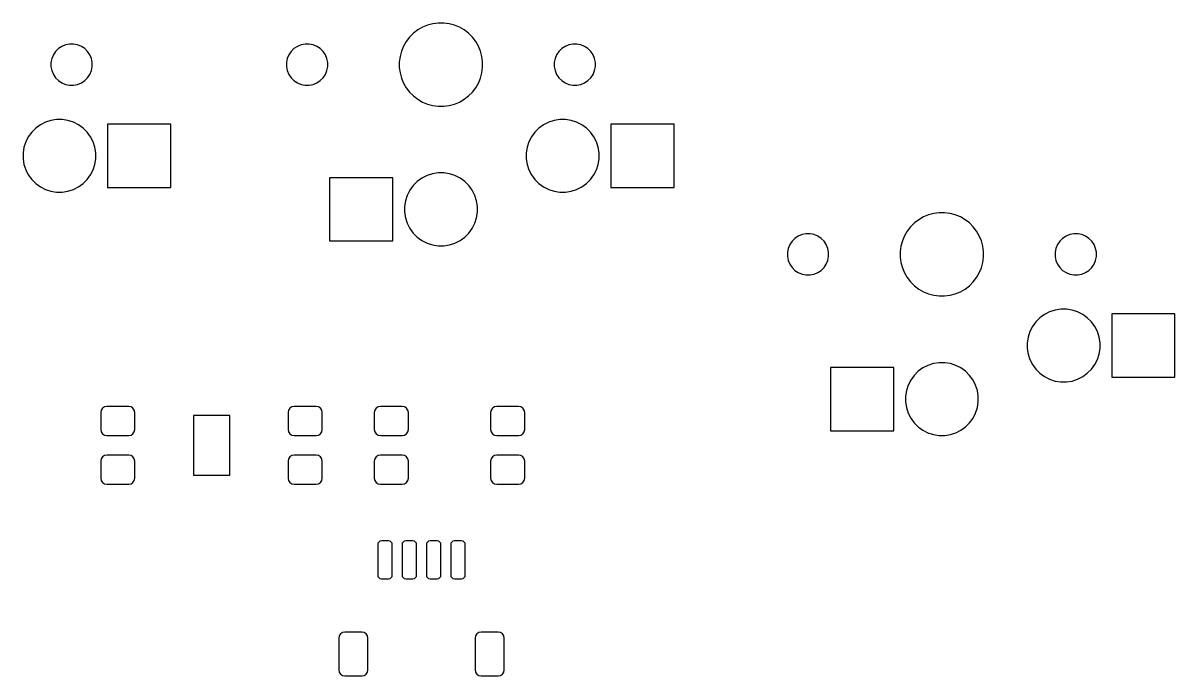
# Model space of a CAD drawing. Extents: x -254.5 to -160.7, y -134.9 to -76.3.
# Drawn here: x -208.04 to -160.72, y -103.13 to -76.29 of the extents above; entities that cross this region are included whole.
import ezdxf

# ---------------------------------------------------------------- set-up
doc = ezdxf.new("R2010")
doc.units = 0
doc.layers.add('BLACK', color=7, linetype='CONTINUOUS')

msp = doc.modelspace()

# ---------------------------------------------------------------- linework, layer by layer
at = {"layer": 'BLACK', "linetype": 'CONTINUOUS'}
for p, q in [((-191.822525, -76.574445), (-192.000448, -76.710971)), ((-191.628304, -76.462312), (-191.822525, -76.574445)), ((-191.421108, -76.376488), (-191.628304, -76.462312)), ((-191.204482, -76.318444), (-191.421108, -76.376488)), ((-190.982134, -76.289171), (-191.204482, -76.318444)), ((-190.757866, -76.289171), (-190.982134, -76.289171)), ((-190.535518, -76.318444), (-190.757866, -76.289171)), ((-190.318892, -76.376488), (-190.535518, -76.318444)), ((-190.111696, -76.462312), (-190.318892, -76.376488)), ((-189.917475, -76.574445), (-190.111696, -76.462312)), ((-189.739552, -76.710971), (-189.917475, -76.574445)), ((-192.295555, -77.047475), (-192.407688, -77.241696)), ((-192.159029, -76.869552), (-192.295555, -77.047475)), ((-192.000448, -76.710971), (-192.159029, -76.869552)), ((-189.580971, -76.869552), (-189.739552, -76.710971)), ((-189.444445, -77.047475), (-189.580971, -76.869552)), ((-189.332312, -77.241696), (-189.444445, -77.047475)), ((-206.795427, -77.598889), (-206.859261, -77.752997)), ((-206.702755, -77.460195), (-206.795427, -77.598889)), ((-206.584805, -77.342245), (-206.702755, -77.460195)), ((-206.446111, -77.249573), (-206.584805, -77.342245)), ((-206.292003, -77.185739), (-206.446111, -77.249573)), ((-206.128403, -77.153197), (-206.292003, -77.185739)), ((-205.961597, -77.153197), (-206.128403, -77.153197)), ((-205.797997, -77.185739), (-205.961597, -77.153197)), ((-205.643889, -77.249573), (-205.797997, -77.185739)), ((-205.505195, -77.342245), (-205.643889, -77.249573)), ((-205.387245, -77.460195), (-205.505195, -77.342245)), ((-205.294573, -77.598889), (-205.387245, -77.460195)), ((-205.230739, -77.752997), (-205.294573, -77.598889)), ((-197.120427, -77.598889), (-197.184261, -77.752997)), ((-197.027755, -77.460195), (-197.120427, -77.598889)), ((-196.909805, -77.342245), (-197.027755, -77.460195)), ((-196.771111, -77.249573), (-196.909805, -77.342245)), ((-196.617003, -77.185739), (-196.771111, -77.249573)), ((-196.453403, -77.153197), (-196.617003, -77.185739)), ((-196.286597, -77.153197), (-196.453403, -77.153197)), ((-196.122997, -77.185739), (-196.286597, -77.153197)), ((-195.968889, -77.249573), (-196.122997, -77.185739)), ((-195.830195, -77.342245), (-195.968889, -77.249573)), ((-195.712245, -77.460195), (-195.830195, -77.342245)), ((-195.619573, -77.598889), (-195.712245, -77.460195)), ((-195.555739, -77.752997), (-195.619573, -77.598889)), ((-192.493512, -77.448892), (-192.551556, -77.665518)), ((-192.407688, -77.241696), (-192.493512, -77.448892)), ((-189.246488, -77.448892), (-189.332312, -77.241696)), ((-189.188444, -77.665518), (-189.246488, -77.448892)), ((-186.120427, -77.598889), (-186.184261, -77.752997)), ((-186.027755, -77.460195), (-186.120427, -77.598889)), ((-185.909805, -77.342245), (-186.027755, -77.460195)), ((-185.771111, -77.249573), (-185.909805, -77.342245)), ((-185.617003, -77.185739), (-185.771111, -77.249573)), ((-185.453403, -77.153197), (-185.617003, -77.185739)), ((-185.286597, -77.153197), (-185.453403, -77.153197)), ((-185.122997, -77.185739), (-185.286597, -77.153197)), ((-184.968889, -77.249573), (-185.122997, -77.185739)), ((-184.830195, -77.342245), (-184.968889, -77.249573)), ((-184.712245, -77.460195), (-184.830195, -77.342245)), ((-184.619573, -77.598889), (-184.712245, -77.460195)), ((-184.555739, -77.752997), (-184.619573, -77.598889)), ((-206.859261, -77.752997), (-206.891803, -77.916597)), ((-206.891803, -77.916597), (-206.891803, -78.083403)), ((-206.891803, -78.083403), (-206.859261, -78.247003)), ((-205.198197, -77.916597), (-205.230739, -77.752997)), ((-205.230739, -78.247003), (-205.198197, -78.083403)), ((-205.198197, -78.083403), (-205.198197, -77.916597)), ((-197.184261, -77.752997), (-197.216803, -77.916597)), ((-197.216803, -77.916597), (-197.216803, -78.083403)), ((-197.216803, -78.083403), (-197.184261, -78.247003)), ((-195.523197, -77.916597), (-195.555739, -77.752997)), ((-195.555739, -78.247003), (-195.523197, -78.083403)), ((-195.523197, -78.083403), (-195.523197, -77.916597)), ((-192.551556, -77.665518), (-192.580829, -77.887866)), ((-192.580829, -77.887866), (-192.580829, -78.112134)), ((-189.159171, -77.887866), (-189.188444, -77.665518)), ((-189.159171, -78.112134), (-189.159171, -77.887866)), ((-186.184261, -77.752997), (-186.216803, -77.916597)), ((-186.216803, -77.916597), (-186.216803, -78.083403)), ((-186.216803, -78.083403), (-186.184261, -78.247003)), ((-184.523197, -77.916597), (-184.555739, -77.752997)), ((-184.555739, -78.247003), (-184.523197, -78.083403)), ((-184.523197, -78.083403), (-184.523197, -77.916597)), ((-206.859261, -78.247003), (-206.795427, -78.401111)), ((-206.795427, -78.401111), (-206.702755, -78.539805)), ((-206.702755, -78.539805), (-206.584805, -78.657755)), ((-205.505195, -78.657755), (-205.387245, -78.539805)), ((-205.387245, -78.539805), (-205.294573, -78.401111)), ((-205.294573, -78.401111), (-205.230739, -78.247003)), ((-197.184261, -78.247003), (-197.120427, -78.401111)), ((-197.120427, -78.401111), (-197.027755, -78.539805)), ((-197.027755, -78.539805), (-196.909805, -78.657755)), ((-195.830195, -78.657755), (-195.712245, -78.539805)), ((-195.712245, -78.539805), (-195.619573, -78.401111)), ((-195.619573, -78.401111), (-195.555739, -78.247003)), ((-192.580829, -78.112134), (-192.551556, -78.334482)), ((-192.551556, -78.334482), (-192.493512, -78.551108)), ((-192.493512, -78.551108), (-192.407688, -78.758304)), ((-189.332312, -78.758304), (-189.246488, -78.551108)), ((-189.246488, -78.551108), (-189.188444, -78.334482)), ((-189.188444, -78.334482), (-189.159171, -78.112134)), ((-186.184261, -78.247003), (-186.120427, -78.401111)), ((-186.120427, -78.401111), (-186.027755, -78.539805)), ((-186.027755, -78.539805), (-185.909805, -78.657755)), ((-184.830195, -78.657755), (-184.712245, -78.539805)), ((-184.712245, -78.539805), (-184.619573, -78.401111)), ((-184.619573, -78.401111), (-184.555739, -78.247003)), ((-206.584805, -78.657755), (-206.446111, -78.750427)), ((-206.446111, -78.750427), (-206.292003, -78.814261)), ((-206.292003, -78.814261), (-206.128403, -78.846803)), ((-206.128403, -78.846803), (-205.961597, -78.846803)), ((-205.961597, -78.846803), (-205.797997, -78.814261)), ((-205.797997, -78.814261), (-205.643889, -78.750427)), ((-205.643889, -78.750427), (-205.505195, -78.657755)), ((-196.909805, -78.657755), (-196.771111, -78.750427)), ((-196.771111, -78.750427), (-196.617003, -78.814261)), ((-196.617003, -78.814261), (-196.453403, -78.846803)), ((-196.453403, -78.846803), (-196.286597, -78.846803)), ((-196.286597, -78.846803), (-196.122997, -78.814261)), ((-196.122997, -78.814261), (-195.968889, -78.750427)), ((-195.968889, -78.750427), (-195.830195, -78.657755)), ((-192.407688, -78.758304), (-192.295555, -78.952525)), ((-192.295555, -78.952525), (-192.159029, -79.130448)), ((-189.580971, -79.130448), (-189.444445, -78.952525)), ((-189.444445, -78.952525), (-189.332312, -78.758304)), ((-185.909805, -78.657755), (-185.771111, -78.750427)), ((-185.771111, -78.750427), (-185.617003, -78.814261)), ((-185.617003, -78.814261), (-185.453403, -78.846803)), ((-185.453403, -78.846803), (-185.286597, -78.846803)), ((-185.286597, -78.846803), (-185.122997, -78.814261)), ((-185.122997, -78.814261), (-184.968889, -78.750427)), ((-184.968889, -78.750427), (-184.830195, -78.657755)), ((-192.159029, -79.130448), (-192.000448, -79.289029)), ((-192.000448, -79.289029), (-191.822525, -79.425555)), ((-191.822525, -79.425555), (-191.628304, -79.537688)), ((-190.111696, -79.537688), (-189.917475, -79.425555)), ((-189.917475, -79.425555), (-189.739552, -79.289029)), ((-189.739552, -79.289029), (-189.580971, -79.130448)), ((-191.628304, -79.537688), (-191.421108, -79.623512)), ((-191.421108, -79.623512), (-191.204482, -79.681556)), ((-191.204482, -79.681556), (-190.982134, -79.710829)), ((-190.982134, -79.710829), (-190.757866, -79.710829)), ((-190.757866, -79.710829), (-190.535518, -79.681556)), ((-190.535518, -79.681556), (-190.318892, -79.623512)), ((-190.318892, -79.623512), (-190.111696, -79.537688)), ((-207.119025, -80.364181), (-207.328748, -80.47104)), ((-206.895168, -80.291445), (-207.119025, -80.364181)), ((-206.662689, -80.254624), (-206.895168, -80.291445)), ((-206.427311, -80.254624), (-206.662689, -80.254624)), ((-206.194832, -80.291445), (-206.427311, -80.254624)), ((-205.970975, -80.364181), (-206.194832, -80.291445)), ((-205.761252, -80.47104), (-205.970975, -80.364181)), ((-201.97, -80.45), (-204.57, -80.45)), ((-204.57, -80.45), (-204.57, -83.05)), ((-201.97, -83.05), (-201.97, -80.45)), ((-186.444025, -80.364181), (-186.653748, -80.47104)), ((-186.220168, -80.291445), (-186.444025, -80.364181)), ((-185.987689, -80.254624), (-186.220168, -80.291445)), ((-185.752311, -80.254624), (-185.987689, -80.254624)), ((-185.519832, -80.291445), (-185.752311, -80.254624)), ((-185.295975, -80.364181), (-185.519832, -80.291445)), ((-185.086252, -80.47104), (-185.295975, -80.364181)), ((-181.295, -80.45), (-183.895, -80.45)), ((-183.895, -80.45), (-183.895, -83.05)), ((-181.295, -83.05), (-181.295, -80.45)), ((-207.685609, -80.775828), (-207.82396, -80.966252)), ((-207.519172, -80.609391), (-207.685609, -80.775828)), ((-207.328748, -80.47104), (-207.519172, -80.609391)), ((-205.570828, -80.609391), (-205.761252, -80.47104)), ((-205.404391, -80.775828), (-205.570828, -80.609391)), ((-205.26604, -80.966252), (-205.404391, -80.775828)), ((-187.010609, -80.775828), (-187.14896, -80.966252)), ((-186.844172, -80.609391), (-187.010609, -80.775828)), ((-186.653748, -80.47104), (-186.844172, -80.609391)), ((-184.895828, -80.609391), (-185.086252, -80.47104)), ((-184.729391, -80.775828), (-184.895828, -80.609391)), ((-184.59104, -80.966252), (-184.729391, -80.775828)), ((-207.930819, -81.175975), (-208.003555, -81.399832)), ((-207.82396, -80.966252), (-207.930819, -81.175975)), ((-205.159181, -81.175975), (-205.26604, -80.966252)), ((-205.086445, -81.399832), (-205.159181, -81.175975)), ((-187.255819, -81.175975), (-187.328555, -81.399832)), ((-187.14896, -80.966252), (-187.255819, -81.175975)), ((-184.484181, -81.175975), (-184.59104, -80.966252)), ((-184.411445, -81.399832), (-184.484181, -81.175975)), ((-208.003555, -81.399832), (-208.040376, -81.632311)), ((-208.040376, -81.632311), (-208.040376, -81.867689)), ((-208.040376, -81.867689), (-208.003555, -82.100168)), ((-205.049624, -81.632311), (-205.086445, -81.399832)), ((-205.086445, -82.100168), (-205.049624, -81.867689)), ((-205.049624, -81.867689), (-205.049624, -81.632311)), ((-187.328555, -81.399832), (-187.365376, -81.632311)), ((-187.365376, -81.632311), (-187.365376, -81.867689)), ((-187.365376, -81.867689), (-187.328555, -82.100168)), ((-184.374624, -81.632311), (-184.411445, -81.399832)), ((-184.411445, -82.100168), (-184.374624, -81.867689)), ((-184.374624, -81.867689), (-184.374624, -81.632311)), ((-208.003555, -82.100168), (-207.930819, -82.324025)), ((-207.930819, -82.324025), (-207.82396, -82.533748)), ((-205.26604, -82.533748), (-205.159181, -82.324025)), ((-205.159181, -82.324025), (-205.086445, -82.100168)), ((-187.328555, -82.100168), (-187.255819, -82.324025)), ((-187.255819, -82.324025), (-187.14896, -82.533748)), ((-184.59104, -82.533748), (-184.484181, -82.324025)), ((-184.484181, -82.324025), (-184.411445, -82.100168)), ((-207.82396, -82.533748), (-207.685609, -82.724172)), ((-207.685609, -82.724172), (-207.519172, -82.890609)), ((-205.570828, -82.890609), (-205.404391, -82.724172)), ((-205.404391, -82.724172), (-205.26604, -82.533748)), ((-192.845, -82.65), (-195.445, -82.65)), ((-195.445, -82.65), (-195.445, -85.25)), ((-192.845, -85.25), (-192.845, -82.65)), ((-191.844172, -82.809391), (-192.010609, -82.975828)), ((-191.653748, -82.67104), (-191.844172, -82.809391)), ((-191.444025, -82.564181), (-191.653748, -82.67104)), ((-191.220168, -82.491445), (-191.444025, -82.564181)), ((-190.987689, -82.454624), (-191.220168, -82.491445)), ((-190.752311, -82.454624), (-190.987689, -82.454624)), ((-190.519832, -82.491445), (-190.752311, -82.454624)), ((-190.295975, -82.564181), (-190.519832, -82.491445)), ((-190.086252, -82.67104), (-190.295975, -82.564181)), ((-189.895828, -82.809391), (-190.086252, -82.67104)), ((-189.729391, -82.975828), (-189.895828, -82.809391)), ((-187.14896, -82.533748), (-187.010609, -82.724172)), ((-187.010609, -82.724172), (-186.844172, -82.890609)), ((-184.895828, -82.890609), (-184.729391, -82.724172)), ((-184.729391, -82.724172), (-184.59104, -82.533748)), ((-207.519172, -82.890609), (-207.328748, -83.02896)), ((-207.328748, -83.02896), (-207.119025, -83.135819)), ((-207.119025, -83.135819), (-206.895168, -83.208555)), ((-206.895168, -83.208555), (-206.662689, -83.245376)), ((-206.662689, -83.245376), (-206.427311, -83.245376)), ((-206.427311, -83.245376), (-206.194832, -83.208555)), ((-206.194832, -83.208555), (-205.970975, -83.135819)), ((-205.970975, -83.135819), (-205.761252, -83.02896)), ((-205.761252, -83.02896), (-205.570828, -82.890609)), ((-204.57, -83.05), (-201.97, -83.05)), ((-192.14896, -83.166252), (-192.255819, -83.375975)), ((-192.010609, -82.975828), (-192.14896, -83.166252)), ((-189.59104, -83.166252), (-189.729391, -82.975828)), ((-189.484181, -83.375975), (-189.59104, -83.166252)), ((-186.844172, -82.890609), (-186.653748, -83.02896)), ((-186.653748, -83.02896), (-186.444025, -83.135819)), ((-186.444025, -83.135819), (-186.220168, -83.208555)), ((-186.220168, -83.208555), (-185.987689, -83.245376)), ((-185.987689, -83.245376), (-185.752311, -83.245376)), ((-185.752311, -83.245376), (-185.519832, -83.208555)), ((-185.519832, -83.208555), (-185.295975, -83.135819)), ((-185.295975, -83.135819), (-185.086252, -83.02896)), ((-185.086252, -83.02896), (-184.895828, -82.890609)), ((-183.895, -83.05), (-181.295, -83.05)), ((-192.328555, -83.599832), (-192.365376, -83.832311)), ((-192.255819, -83.375975), (-192.328555, -83.599832)), ((-189.411445, -83.599832), (-189.484181, -83.375975)), ((-189.374624, -83.832311), (-189.411445, -83.599832)), ((-192.365376, -83.832311), (-192.365376, -84.067689)), ((-192.365376, -84.067689), (-192.328555, -84.300168)), ((-189.411445, -84.300168), (-189.374624, -84.067689)), ((-189.374624, -84.067689), (-189.374624, -83.832311)), ((-170.841108, -84.176488), (-171.048304, -84.262312)), ((-170.624482, -84.118444), (-170.841108, -84.176488)), ((-170.402134, -84.089171), (-170.624482, -84.118444)), ((-170.177866, -84.089171), (-170.402134, -84.089171)), ((-169.955518, -84.118444), (-170.177866, -84.089171)), ((-169.738892, -84.176488), (-169.955518, -84.118444)), ((-169.531696, -84.262312), (-169.738892, -84.176488)), ((-192.328555, -84.300168), (-192.255819, -84.524025)), ((-192.255819, -84.524025), (-192.14896, -84.733748)), ((-189.59104, -84.733748), (-189.484181, -84.524025)), ((-189.484181, -84.524025), (-189.411445, -84.300168)), ((-171.579029, -84.669552), (-171.715555, -84.847475)), ((-171.420448, -84.510971), (-171.579029, -84.669552)), ((-171.242525, -84.374445), (-171.420448, -84.510971)), ((-171.048304, -84.262312), (-171.242525, -84.374445)), ((-169.337475, -84.374445), (-169.531696, -84.262312)), ((-169.159552, -84.510971), (-169.337475, -84.374445)), ((-169.000971, -84.669552), (-169.159552, -84.510971)), ((-168.864445, -84.847475), (-169.000971, -84.669552)), ((-192.14896, -84.733748), (-192.010609, -84.924172)), ((-192.010609, -84.924172), (-191.844172, -85.090609)), ((-191.844172, -85.090609), (-191.653748, -85.22896)), ((-190.086252, -85.22896), (-189.895828, -85.090609)), ((-189.895828, -85.090609), (-189.729391, -84.924172)), ((-189.729391, -84.924172), (-189.59104, -84.733748)), ((-176.329805, -85.142245), (-176.447755, -85.260195)), ((-176.191111, -85.049573), (-176.329805, -85.142245)), ((-176.037003, -84.985739), (-176.191111, -85.049573)), ((-175.873403, -84.953197), (-176.037003, -84.985739)), ((-175.706597, -84.953197), (-175.873403, -84.953197)), ((-175.542997, -84.985739), (-175.706597, -84.953197)), ((-175.388889, -85.049573), (-175.542997, -84.985739)), ((-175.250195, -85.142245), (-175.388889, -85.049573)), ((-175.132245, -85.260195), (-175.250195, -85.142245)), ((-171.827688, -85.041696), (-171.913512, -85.248892)), ((-171.715555, -84.847475), (-171.827688, -85.041696)), ((-168.752312, -85.041696), (-168.864445, -84.847475)), ((-168.666488, -85.248892), (-168.752312, -85.041696)), ((-165.329805, -85.142245), (-165.447755, -85.260195)), ((-165.191111, -85.049573), (-165.329805, -85.142245)), ((-165.037003, -84.985739), (-165.191111, -85.049573)), ((-164.873403, -84.953197), (-165.037003, -84.985739)), ((-164.706597, -84.953197), (-164.873403, -84.953197)), ((-164.542997, -84.985739), (-164.706597, -84.953197)), ((-164.388889, -85.049573), (-164.542997, -84.985739)), ((-164.250195, -85.142245), (-164.388889, -85.049573)), ((-164.132245, -85.260195), (-164.250195, -85.142245)), ((-195.445, -85.25), (-192.845, -85.25)), ((-191.653748, -85.22896), (-191.444025, -85.335819)), ((-191.444025, -85.335819), (-191.220168, -85.408555)), ((-191.220168, -85.408555), (-190.987689, -85.445376)), ((-190.987689, -85.445376), (-190.752311, -85.445376)), ((-190.752311, -85.445376), (-190.519832, -85.408555)), ((-190.519832, -85.408555), (-190.295975, -85.335819)), ((-190.295975, -85.335819), (-190.086252, -85.22896)), ((-176.604261, -85.552997), (-176.636803, -85.716597)), ((-176.540427, -85.398889), (-176.604261, -85.552997)), ((-176.447755, -85.260195), (-176.540427, -85.398889)), ((-175.039573, -85.398889), (-175.132245, -85.260195)), ((-174.975739, -85.552997), (-175.039573, -85.398889)), ((-174.943197, -85.716597), (-174.975739, -85.552997)), ((-171.971556, -85.465518), (-172.000829, -85.687866)), ((-171.913512, -85.248892), (-171.971556, -85.465518)), ((-168.608444, -85.465518), (-168.666488, -85.248892)), ((-168.579171, -85.687866), (-168.608444, -85.465518)), ((-165.604261, -85.552997), (-165.636803, -85.716597)), ((-165.540427, -85.398889), (-165.604261, -85.552997)), ((-165.447755, -85.260195), (-165.540427, -85.398889)), ((-164.039573, -85.398889), (-164.132245, -85.260195)), ((-163.975739, -85.552997), (-164.039573, -85.398889)), ((-163.943197, -85.716597), (-163.975739, -85.552997)), ((-176.636803, -85.716597), (-176.636803, -85.883403)), ((-176.636803, -85.883403), (-176.604261, -86.047003)), ((-176.604261, -86.047003), (-176.540427, -86.201111)), ((-175.039573, -86.201111), (-174.975739, -86.047003)), ((-174.975739, -86.047003), (-174.943197, -85.883403)), ((-174.943197, -85.883403), (-174.943197, -85.716597)), ((-172.000829, -85.687866), (-172.000829, -85.912134)), ((-172.000829, -85.912134), (-171.971556, -86.134482)), ((-168.608444, -86.134482), (-168.579171, -85.912134)), ((-168.579171, -85.912134), (-168.579171, -85.687866)), ((-165.636803, -85.716597), (-165.636803, -85.883403)), ((-165.636803, -85.883403), (-165.604261, -86.047003)), ((-165.604261, -86.047003), (-165.540427, -86.201111)), ((-164.039573, -86.201111), (-163.975739, -86.047003)), ((-163.975739, -86.047003), (-163.943197, -85.883403)), ((-163.943197, -85.883403), (-163.943197, -85.716597)), ((-176.540427, -86.201111), (-176.447755, -86.339805)), ((-176.447755, -86.339805), (-176.329805, -86.457755)), ((-176.329805, -86.457755), (-176.191111, -86.550427)), ((-176.191111, -86.550427), (-176.037003, -86.614261)), ((-175.542997, -86.614261), (-175.388889, -86.550427)), ((-175.388889, -86.550427), (-175.250195, -86.457755)), ((-175.250195, -86.457755), (-175.132245, -86.339805)), ((-175.132245, -86.339805), (-175.039573, -86.201111)), ((-171.971556, -86.134482), (-171.913512, -86.351108)), ((-171.913512, -86.351108), (-171.827688, -86.558304)), ((-171.827688, -86.558304), (-171.715555, -86.752525)), ((-168.864445, -86.752525), (-168.752312, -86.558304)), ((-168.752312, -86.558304), (-168.666488, -86.351108)), ((-168.666488, -86.351108), (-168.608444, -86.134482)), ((-165.540427, -86.201111), (-165.447755, -86.339805)), ((-165.447755, -86.339805), (-165.329805, -86.457755)), ((-165.329805, -86.457755), (-165.191111, -86.550427)), ((-165.191111, -86.550427), (-165.037003, -86.614261)), ((-164.542997, -86.614261), (-164.388889, -86.550427)), ((-164.388889, -86.550427), (-164.250195, -86.457755)), ((-164.250195, -86.457755), (-164.132245, -86.339805)), ((-164.132245, -86.339805), (-164.039573, -86.201111)), ((-176.037003, -86.614261), (-175.873403, -86.646803)), ((-175.873403, -86.646803), (-175.706597, -86.646803)), ((-175.706597, -86.646803), (-175.542997, -86.614261)), ((-171.715555, -86.752525), (-171.579029, -86.930448)), ((-171.579029, -86.930448), (-171.420448, -87.089029)), ((-169.159552, -87.089029), (-169.000971, -86.930448)), ((-169.000971, -86.930448), (-168.864445, -86.752525)), ((-165.037003, -86.614261), (-164.873403, -86.646803)), ((-164.873403, -86.646803), (-164.706597, -86.646803)), ((-164.706597, -86.646803), (-164.542997, -86.614261)), ((-171.420448, -87.089029), (-171.242525, -87.225555)), ((-171.242525, -87.225555), (-171.048304, -87.337688)), ((-171.048304, -87.337688), (-170.841108, -87.423512)), ((-170.841108, -87.423512), (-170.624482, -87.481556)), ((-170.624482, -87.481556), (-170.402134, -87.510829)), ((-170.402134, -87.510829), (-170.177866, -87.510829)), ((-170.177866, -87.510829), (-169.955518, -87.481556)), ((-169.955518, -87.481556), (-169.738892, -87.423512)), ((-169.738892, -87.423512), (-169.531696, -87.337688)), ((-169.531696, -87.337688), (-169.337475, -87.225555)), ((-169.337475, -87.225555), (-169.159552, -87.089029)), ((-166.264172, -88.409391), (-166.430609, -88.575828)), ((-166.073748, -88.27104), (-166.264172, -88.409391)), ((-165.864025, -88.164181), (-166.073748, -88.27104)), ((-165.640168, -88.091445), (-165.864025, -88.164181)), ((-165.407689, -88.054624), (-165.640168, -88.091445)), ((-165.172311, -88.054624), (-165.407689, -88.054624)), ((-164.939832, -88.091445), (-165.172311, -88.054624)), ((-164.715975, -88.164181), (-164.939832, -88.091445)), ((-164.506252, -88.27104), (-164.715975, -88.164181)), ((-164.315828, -88.409391), (-164.506252, -88.27104)), ((-164.149391, -88.575828), (-164.315828, -88.409391)), ((-160.715, -88.25), (-163.315, -88.25)), ((-163.315, -88.25), (-163.315, -90.85)), ((-160.715, -90.85), (-160.715, -88.25)), ((-166.56896, -88.766252), (-166.675819, -88.975975)), ((-166.430609, -88.575828), (-166.56896, -88.766252)), ((-164.01104, -88.766252), (-164.149391, -88.575828)), ((-163.904181, -88.975975), (-164.01104, -88.766252)), ((-166.748555, -89.199832), (-166.785376, -89.432311)), ((-166.785376, -89.432311), (-166.785376, -89.667689)), ((-166.675819, -88.975975), (-166.748555, -89.199832)), ((-163.831445, -89.199832), (-163.904181, -88.975975)), ((-163.794624, -89.432311), (-163.831445, -89.199832)), ((-163.794624, -89.667689), (-163.794624, -89.432311)), ((-166.785376, -89.667689), (-166.748555, -89.900168)), ((-166.748555, -89.900168), (-166.675819, -90.124025)), ((-163.904181, -90.124025), (-163.831445, -89.900168)), ((-163.831445, -89.900168), (-163.794624, -89.667689)), ((-170.864025, -90.364181), (-171.073748, -90.47104)), ((-170.640168, -90.291445), (-170.864025, -90.364181)), ((-170.407689, -90.254624), (-170.640168, -90.291445)), ((-170.172311, -90.254624), (-170.407689, -90.254624)), ((-169.939832, -90.291445), (-170.172311, -90.254624)), ((-169.715975, -90.364181), (-169.939832, -90.291445)), ((-169.506252, -90.47104), (-169.715975, -90.364181)), ((-166.675819, -90.124025), (-166.56896, -90.333748)), ((-166.56896, -90.333748), (-166.430609, -90.524172)), ((-164.149391, -90.524172), (-164.01104, -90.333748)), ((-164.01104, -90.333748), (-163.904181, -90.124025)), ((-172.265, -90.45), (-174.865, -90.45)), ((-174.865, -90.45), (-174.865, -93.05)), ((-172.265, -93.05), (-172.265, -90.45)), ((-171.430609, -90.775828), (-171.56896, -90.966252)), ((-171.264172, -90.609391), (-171.430609, -90.775828)), ((-171.073748, -90.47104), (-171.264172, -90.609391)), ((-169.315828, -90.609391), (-169.506252, -90.47104)), ((-169.149391, -90.775828), (-169.315828, -90.609391)), ((-169.01104, -90.966252), (-169.149391, -90.775828)), ((-166.430609, -90.524172), (-166.264172, -90.690609)), ((-166.264172, -90.690609), (-166.073748, -90.82896)), ((-166.073748, -90.82896), (-165.864025, -90.935819)), ((-164.715975, -90.935819), (-164.506252, -90.82896)), ((-164.506252, -90.82896), (-164.315828, -90.690609)), ((-164.315828, -90.690609), (-164.149391, -90.524172)), ((-163.315, -90.85), (-160.715, -90.85)), ((-171.675819, -91.175975), (-171.748555, -91.399832)), ((-171.56896, -90.966252), (-171.675819, -91.175975)), ((-168.904181, -91.175975), (-169.01104, -90.966252)), ((-168.831445, -91.399832), (-168.904181, -91.175975)), ((-165.864025, -90.935819), (-165.640168, -91.008555)), ((-165.640168, -91.008555), (-165.407689, -91.045376)), ((-165.407689, -91.045376), (-165.172311, -91.045376)), ((-165.172311, -91.045376), (-164.939832, -91.008555)), ((-164.939832, -91.008555), (-164.715975, -90.935819)), ((-171.748555, -91.399832), (-171.785376, -91.632311)), ((-171.785376, -91.632311), (-171.785376, -91.867689)), ((-168.794624, -91.632311), (-168.831445, -91.399832)), ((-168.794624, -91.867689), (-168.794624, -91.632311)), ((-204.83097, -92.204329), (-204.85, -92.3)), ((-204.776777, -92.123223), (-204.83097, -92.204329)), ((-204.695671, -92.06903), (-204.776777, -92.123223)), ((-204.6, -92.05), (-204.695671, -92.06903)), ((-203.7, -92.05), (-204.6, -92.05)), ((-203.604329, -92.06903), (-203.7, -92.05)), ((-203.523223, -92.123223), (-203.604329, -92.06903)), ((-203.46903, -92.204329), (-203.523223, -92.123223)), ((-203.45, -92.3), (-203.46903, -92.204329)), ((-197.13097, -92.204329), (-197.15, -92.3)), ((-197.076777, -92.123223), (-197.13097, -92.204329)), ((-196.995671, -92.06903), (-197.076777, -92.123223)), ((-196.9, -92.05), (-196.995671, -92.06903)), ((-196, -92.05), (-196.9, -92.05)), ((-195.904329, -92.06903), (-196, -92.05)), ((-195.823223, -92.123223), (-195.904329, -92.06903)), ((-195.76903, -92.204329), (-195.823223, -92.123223)), ((-195.75, -92.3), (-195.76903, -92.204329)), ((-193.59097, -92.204329), (-193.61, -92.3)), ((-193.536777, -92.123223), (-193.59097, -92.204329)), ((-193.455671, -92.06903), (-193.536777, -92.123223)), ((-193.36, -92.05), (-193.455671, -92.06903)), ((-192.46, -92.05), (-193.36, -92.05)), ((-192.364329, -92.06903), (-192.46, -92.05)), ((-192.283223, -92.123223), (-192.364329, -92.06903)), ((-192.22903, -92.204329), (-192.283223, -92.123223)), ((-192.21, -92.3), (-192.22903, -92.204329)), ((-188.81097, -92.204329), (-188.83, -92.3)), ((-188.756777, -92.123223), (-188.81097, -92.204329)), ((-188.675671, -92.06903), (-188.756777, -92.123223)), ((-188.58, -92.05), (-188.675671, -92.06903)), ((-187.68, -92.05), (-188.58, -92.05)), ((-187.584329, -92.06903), (-187.68, -92.05)), ((-187.503223, -92.123223), (-187.584329, -92.06903)), ((-187.44903, -92.204329), (-187.503223, -92.123223)), ((-187.43, -92.3), (-187.44903, -92.204329)), ((-171.785376, -91.867689), (-171.748555, -92.100168)), ((-171.748555, -92.100168), (-171.675819, -92.324025)), ((-168.904181, -92.324025), (-168.831445, -92.100168)), ((-168.831445, -92.100168), (-168.794624, -91.867689)), ((-204.85, -92.3), (-204.85, -93)), ((-203.45, -93), (-203.45, -92.3)), ((-199.54, -92.425), (-201.04, -92.425)), ((-201.04, -92.425), (-201.04, -94.875)), ((-199.54, -94.875), (-199.54, -92.425)), ((-197.15, -92.3), (-197.15, -93)), ((-195.75, -93), (-195.75, -92.3)), ((-193.61, -92.3), (-193.61, -93)), ((-192.21, -93), (-192.21, -92.3)), ((-188.83, -92.3), (-188.83, -93)), ((-187.43, -93), (-187.43, -92.3)), ((-171.675819, -92.324025), (-171.56896, -92.533748)), ((-171.56896, -92.533748), (-171.430609, -92.724172)), ((-171.430609, -92.724172), (-171.264172, -92.890609)), ((-169.315828, -92.890609), (-169.149391, -92.724172)), ((-169.149391, -92.724172), (-169.01104, -92.533748)), ((-169.01104, -92.533748), (-168.904181, -92.324025)), ((-204.85, -93), (-204.83097, -93.095671)), ((-204.83097, -93.095671), (-204.776777, -93.176777)), ((-204.776777, -93.176777), (-204.695671, -93.23097)), ((-204.695671, -93.23097), (-204.6, -93.25)), ((-203.7, -93.25), (-203.604329, -93.23097)), ((-203.604329, -93.23097), (-203.523223, -93.176777)), ((-203.523223, -93.176777), (-203.46903, -93.095671)), ((-203.46903, -93.095671), (-203.45, -93)), ((-197.15, -93), (-197.13097, -93.095671)), ((-197.13097, -93.095671), (-197.076777, -93.176777)), ((-197.076777, -93.176777), (-196.995671, -93.23097)), ((-196.995671, -93.23097), (-196.9, -93.25)), ((-196, -93.25), (-195.904329, -93.23097)), ((-195.904329, -93.23097), (-195.823223, -93.176777)), ((-195.823223, -93.176777), (-195.76903, -93.095671)), ((-195.76903, -93.095671), (-195.75, -93)), ((-193.61, -93), (-193.59097, -93.095671)), ((-193.59097, -93.095671), (-193.536777, -93.176777)), ((-193.536777, -93.176777), (-193.455671, -93.23097)), ((-193.455671, -93.23097), (-193.36, -93.25)), ((-192.46, -93.25), (-192.364329, -93.23097)), ((-192.364329, -93.23097), (-192.283223, -93.176777)), ((-192.283223, -93.176777), (-192.22903, -93.095671)), ((-192.22903, -93.095671), (-192.21, -93)), ((-188.83, -93), (-188.81097, -93.095671)), ((-188.81097, -93.095671), (-188.756777, -93.176777)), ((-188.756777, -93.176777), (-188.675671, -93.23097)), ((-188.675671, -93.23097), (-188.58, -93.25)), ((-187.68, -93.25), (-187.584329, -93.23097)), ((-187.584329, -93.23097), (-187.503223, -93.176777)), ((-187.503223, -93.176777), (-187.44903, -93.095671)), ((-187.44903, -93.095671), (-187.43, -93)), ((-174.865, -93.05), (-172.265, -93.05)), ((-171.264172, -92.890609), (-171.073748, -93.02896)), ((-171.073748, -93.02896), (-170.864025, -93.135819)), ((-170.864025, -93.135819), (-170.640168, -93.208555)), ((-170.640168, -93.208555), (-170.407689, -93.245376)), ((-170.172311, -93.245376), (-169.939832, -93.208555)), ((-169.939832, -93.208555), (-169.715975, -93.135819)), ((-169.715975, -93.135819), (-169.506252, -93.02896)), ((-169.506252, -93.02896), (-169.315828, -92.890609)), ((-204.6, -93.25), (-203.7, -93.25)), ((-196.9, -93.25), (-196, -93.25)), ((-193.36, -93.25), (-192.46, -93.25)), ((-188.58, -93.25), (-187.68, -93.25)), ((-170.407689, -93.245376), (-170.172311, -93.245376)), ((-204.776777, -94.123223), (-204.83097, -94.204329)), ((-204.695671, -94.06903), (-204.776777, -94.123223)), ((-204.6, -94.05), (-204.695671, -94.06903)), ((-203.7, -94.05), (-204.6, -94.05)), ((-203.604329, -94.06903), (-203.7, -94.05)), ((-203.523223, -94.123223), (-203.604329, -94.06903)), ((-203.46903, -94.204329), (-203.523223, -94.123223)), ((-197.076777, -94.123223), (-197.13097, -94.204329)), ((-196.995671, -94.06903), (-197.076777, -94.123223)), ((-196.9, -94.05), (-196.995671, -94.06903)), ((-196, -94.05), (-196.9, -94.05)), ((-195.904329, -94.06903), (-196, -94.05)), ((-195.823223, -94.123223), (-195.904329, -94.06903)), ((-195.76903, -94.204329), (-195.823223, -94.123223)), ((-193.536777, -94.123223), (-193.59097, -94.204329)), ((-193.455671, -94.06903), (-193.536777, -94.123223)), ((-193.36, -94.05), (-193.455671, -94.06903)), ((-192.46, -94.05), (-193.36, -94.05)), ((-192.364329, -94.06903), (-192.46, -94.05)), ((-192.283223, -94.123223), (-192.364329, -94.06903)), ((-192.22903, -94.204329), (-192.283223, -94.123223)), ((-188.756777, -94.123223), (-188.81097, -94.204329)), ((-188.675671, -94.06903), (-188.756777, -94.123223)), ((-188.58, -94.05), (-188.675671, -94.06903)), ((-187.68, -94.05), (-188.58, -94.05)), ((-187.584329, -94.06903), (-187.68, -94.05)), ((-187.503223, -94.123223), (-187.584329, -94.06903)), ((-187.44903, -94.204329), (-187.503223, -94.123223)), ((-204.83097, -94.204329), (-204.85, -94.3)), ((-204.85, -94.3), (-204.85, -95)), ((-203.45, -94.3), (-203.46903, -94.204329)), ((-203.45, -95), (-203.45, -94.3)), ((-197.13097, -94.204329), (-197.15, -94.3)), ((-197.15, -94.3), (-197.15, -95)), ((-195.75, -94.3), (-195.76903, -94.204329)), ((-195.75, -95), (-195.75, -94.3)), ((-193.59097, -94.204329), (-193.61, -94.3)), ((-193.61, -94.3), (-193.61, -95)), ((-192.21, -94.3), (-192.22903, -94.204329)), ((-192.21, -95), (-192.21, -94.3)), ((-188.81097, -94.204329), (-188.83, -94.3)), ((-188.83, -94.3), (-188.83, -95)), ((-187.43, -94.3), (-187.44903, -94.204329)), ((-187.43, -95), (-187.43, -94.3)), ((-204.85, -95), (-204.83097, -95.095671)), ((-204.83097, -95.095671), (-204.776777, -95.176777)), ((-203.523223, -95.176777), (-203.46903, -95.095671)), ((-203.46903, -95.095671), (-203.45, -95)), ((-201.04, -94.875), (-199.54, -94.875)), ((-197.15, -95), (-197.13097, -95.095671)), ((-197.13097, -95.095671), (-197.076777, -95.176777)), ((-195.823223, -95.176777), (-195.76903, -95.095671)), ((-195.76903, -95.095671), (-195.75, -95)), ((-193.61, -95), (-193.59097, -95.095671)), ((-193.59097, -95.095671), (-193.536777, -95.176777)), ((-192.283223, -95.176777), (-192.22903, -95.095671)), ((-192.22903, -95.095671), (-192.21, -95)), ((-188.83, -95), (-188.81097, -95.095671)), ((-188.81097, -95.095671), (-188.756777, -95.176777)), ((-187.503223, -95.176777), (-187.44903, -95.095671)), ((-187.44903, -95.095671), (-187.43, -95)), ((-204.776777, -95.176777), (-204.695671, -95.23097)), ((-204.695671, -95.23097), (-204.6, -95.25)), ((-204.6, -95.25), (-203.7, -95.25)), ((-203.7, -95.25), (-203.604329, -95.23097)), ((-203.604329, -95.23097), (-203.523223, -95.176777)), ((-197.076777, -95.176777), (-196.995671, -95.23097)), ((-196.995671, -95.23097), (-196.9, -95.25)), ((-196.9, -95.25), (-196, -95.25)), ((-196, -95.25), (-195.904329, -95.23097)), ((-195.904329, -95.23097), (-195.823223, -95.176777)), ((-193.536777, -95.176777), (-193.455671, -95.23097)), ((-193.455671, -95.23097), (-193.36, -95.25)), ((-193.36, -95.25), (-192.46, -95.25)), ((-192.46, -95.25), (-192.364329, -95.23097)), ((-192.364329, -95.23097), (-192.283223, -95.176777)), ((-188.756777, -95.176777), (-188.675671, -95.23097)), ((-188.675671, -95.23097), (-188.58, -95.25)), ((-188.58, -95.25), (-187.68, -95.25)), ((-187.68, -95.25), (-187.584329, -95.23097)), ((-187.584329, -95.23097), (-187.503223, -95.176777)), ((-193.458582, -97.677597), (-193.47, -97.735)), ((-193.47, -97.735), (-193.47, -98.985)), ((-193.426066, -97.628934), (-193.458582, -97.677597)), ((-193.377403, -97.596418), (-193.426066, -97.628934)), ((-193.32, -97.585), (-193.377403, -97.596418)), ((-193.02, -97.585), (-193.32, -97.585)), ((-192.962597, -97.596418), (-193.02, -97.585)), ((-192.913934, -97.628934), (-192.962597, -97.596418)), ((-192.881418, -97.677597), (-192.913934, -97.628934)), ((-192.87, -97.735), (-192.881418, -97.677597)), ((-192.87, -98.985), (-192.87, -97.735)), ((-192.458582, -97.677597), (-192.47, -97.735)), ((-192.47, -97.735), (-192.47, -98.985)), ((-192.426066, -97.628934), (-192.458582, -97.677597)), ((-192.377403, -97.596418), (-192.426066, -97.628934)), ((-192.32, -97.585), (-192.377403, -97.596418)), ((-192.02, -97.585), (-192.32, -97.585)), ((-191.962597, -97.596418), (-192.02, -97.585)), ((-191.913934, -97.628934), (-191.962597, -97.596418)), ((-191.881418, -97.677597), (-191.913934, -97.628934)), ((-191.87, -97.735), (-191.881418, -97.677597)), ((-191.87, -98.985), (-191.87, -97.735)), ((-191.458582, -97.677597), (-191.47, -97.735)), ((-191.47, -97.735), (-191.47, -98.985)), ((-191.426066, -97.628934), (-191.458582, -97.677597)), ((-191.377403, -97.596418), (-191.426066, -97.628934)), ((-191.32, -97.585), (-191.377403, -97.596418)), ((-191.02, -97.585), (-191.32, -97.585)), ((-190.962597, -97.596418), (-191.02, -97.585)), ((-190.913934, -97.628934), (-190.962597, -97.596418)), ((-190.881418, -97.677597), (-190.913934, -97.628934)), ((-190.87, -97.735), (-190.881418, -97.677597)), ((-190.87, -98.985), (-190.87, -97.735)), ((-190.458582, -97.677597), (-190.47, -97.735)), ((-190.47, -97.735), (-190.47, -98.985)), ((-190.426066, -97.628934), (-190.458582, -97.677597)), ((-190.377403, -97.596418), (-190.426066, -97.628934)), ((-190.32, -97.585), (-190.377403, -97.596418)), ((-190.02, -97.585), (-190.32, -97.585)), ((-189.962597, -97.596418), (-190.02, -97.585)), ((-189.913934, -97.628934), (-189.962597, -97.596418)), ((-189.881418, -97.677597), (-189.913934, -97.628934)), ((-189.87, -97.735), (-189.881418, -97.677597)), ((-189.87, -98.985), (-189.87, -97.735)), ((-193.47, -98.985), (-193.458582, -99.042403)), ((-193.458582, -99.042403), (-193.426066, -99.091066)), ((-193.426066, -99.091066), (-193.377403, -99.123582)), ((-193.377403, -99.123582), (-193.32, -99.135)), ((-193.32, -99.135), (-193.02, -99.135)), ((-193.02, -99.135), (-192.962597, -99.123582)), ((-192.962597, -99.123582), (-192.913934, -99.091066)), ((-192.913934, -99.091066), (-192.881418, -99.042403)), ((-192.881418, -99.042403), (-192.87, -98.985)), ((-192.47, -98.985), (-192.458582, -99.042403)), ((-192.458582, -99.042403), (-192.426066, -99.091066)), ((-192.426066, -99.091066), (-192.377403, -99.123582)), ((-192.377403, -99.123582), (-192.32, -99.135)), ((-192.32, -99.135), (-192.02, -99.135)), ((-192.02, -99.135), (-191.962597, -99.123582)), ((-191.962597, -99.123582), (-191.913934, -99.091066)), ((-191.913934, -99.091066), (-191.881418, -99.042403)), ((-191.881418, -99.042403), (-191.87, -98.985)), ((-191.47, -98.985), (-191.458582, -99.042403)), ((-191.458582, -99.042403), (-191.426066, -99.091066)), ((-191.426066, -99.091066), (-191.377403, -99.123582)), ((-191.377403, -99.123582), (-191.32, -99.135)), ((-191.32, -99.135), (-191.02, -99.135)), ((-191.02, -99.135), (-190.962597, -99.123582)), ((-190.962597, -99.123582), (-190.913934, -99.091066)), ((-190.913934, -99.091066), (-190.881418, -99.042403)), ((-190.881418, -99.042403), (-190.87, -98.985)), ((-190.47, -98.985), (-190.458582, -99.042403)), ((-190.458582, -99.042403), (-190.426066, -99.091066)), ((-190.426066, -99.091066), (-190.377403, -99.123582)), ((-190.377403, -99.123582), (-190.32, -99.135)), ((-190.32, -99.135), (-190.02, -99.135)), ((-190.02, -99.135), (-189.962597, -99.123582)), ((-189.962597, -99.123582), (-189.913934, -99.091066)), ((-189.913934, -99.091066), (-189.881418, -99.042403)), ((-189.881418, -99.042403), (-189.87, -98.985)), ((-195.05097, -101.489329), (-195.07, -101.585)), ((-195.07, -101.585), (-195.07, -102.885)), ((-194.996777, -101.408223), (-195.05097, -101.489329)), ((-194.915671, -101.35403), (-194.996777, -101.408223)), ((-194.82, -101.335), (-194.915671, -101.35403)), ((-194.12, -101.335), (-194.82, -101.335)), ((-194.024329, -101.35403), (-194.12, -101.335)), ((-193.943223, -101.408223), (-194.024329, -101.35403)), ((-193.88903, -101.489329), (-193.943223, -101.408223)), ((-193.87, -101.585), (-193.88903, -101.489329)), ((-193.87, -102.885), (-193.87, -101.585)), ((-189.45097, -101.489329), (-189.47, -101.585)), ((-189.47, -101.585), (-189.47, -102.885)), ((-189.396777, -101.408223), (-189.45097, -101.489329)), ((-189.315671, -101.35403), (-189.396777, -101.408223)), ((-189.22, -101.335), (-189.315671, -101.35403)), ((-188.52, -101.335), (-189.22, -101.335)), ((-188.424329, -101.35403), (-188.52, -101.335)), ((-188.343223, -101.408223), (-188.424329, -101.35403)), ((-188.28903, -101.489329), (-188.343223, -101.408223)), ((-188.27, -101.585), (-188.28903, -101.489329)), ((-188.27, -102.885), (-188.27, -101.585)), ((-195.07, -102.885), (-195.05097, -102.980671)), ((-195.05097, -102.980671), (-194.996777, -103.061777)), ((-194.996777, -103.061777), (-194.915671, -103.11597)), ((-194.915671, -103.11597), (-194.82, -103.135)), ((-194.82, -103.135), (-194.12, -103.135)), ((-194.12, -103.135), (-194.024329, -103.11597)), ((-194.024329, -103.11597), (-193.943223, -103.061777)), ((-193.943223, -103.061777), (-193.88903, -102.980671)), ((-193.88903, -102.980671), (-193.87, -102.885)), ((-189.47, -102.885), (-189.45097, -102.980671)), ((-189.45097, -102.980671), (-189.396777, -103.061777)), ((-189.396777, -103.061777), (-189.315671, -103.11597)), ((-189.315671, -103.11597), (-189.22, -103.135)), ((-189.22, -103.135), (-188.52, -103.135)), ((-188.52, -103.135), (-188.424329, -103.11597)), ((-188.424329, -103.11597), (-188.343223, -103.061777)), ((-188.343223, -103.061777), (-188.28903, -102.980671)), ((-188.28903, -102.980671), (-188.27, -102.885))]:
    msp.add_line(p, q, dxfattribs=at)

doc.saveas('drawing.dxf')
